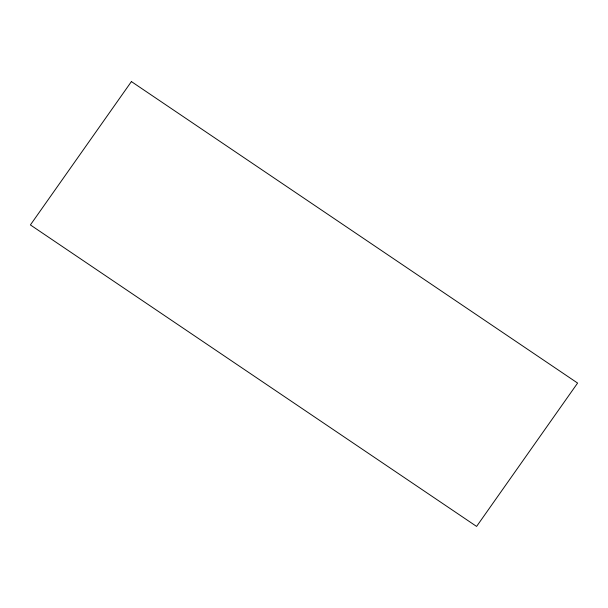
<?xml version="1.0" encoding="UTF-8"?>
<svg xmlns="http://www.w3.org/2000/svg" width="608" height="608" viewBox="0 0 608 608"><rect width="100%" height="100%" fill="white"/><g stroke="black" fill="none" stroke-linecap="round" stroke-linejoin="round"><path stroke-width="0.91" d="M131.404 81.578L30.4 224.93L476.596 526.422L577.6 383.07L131.404 81.578"/></g></svg>
